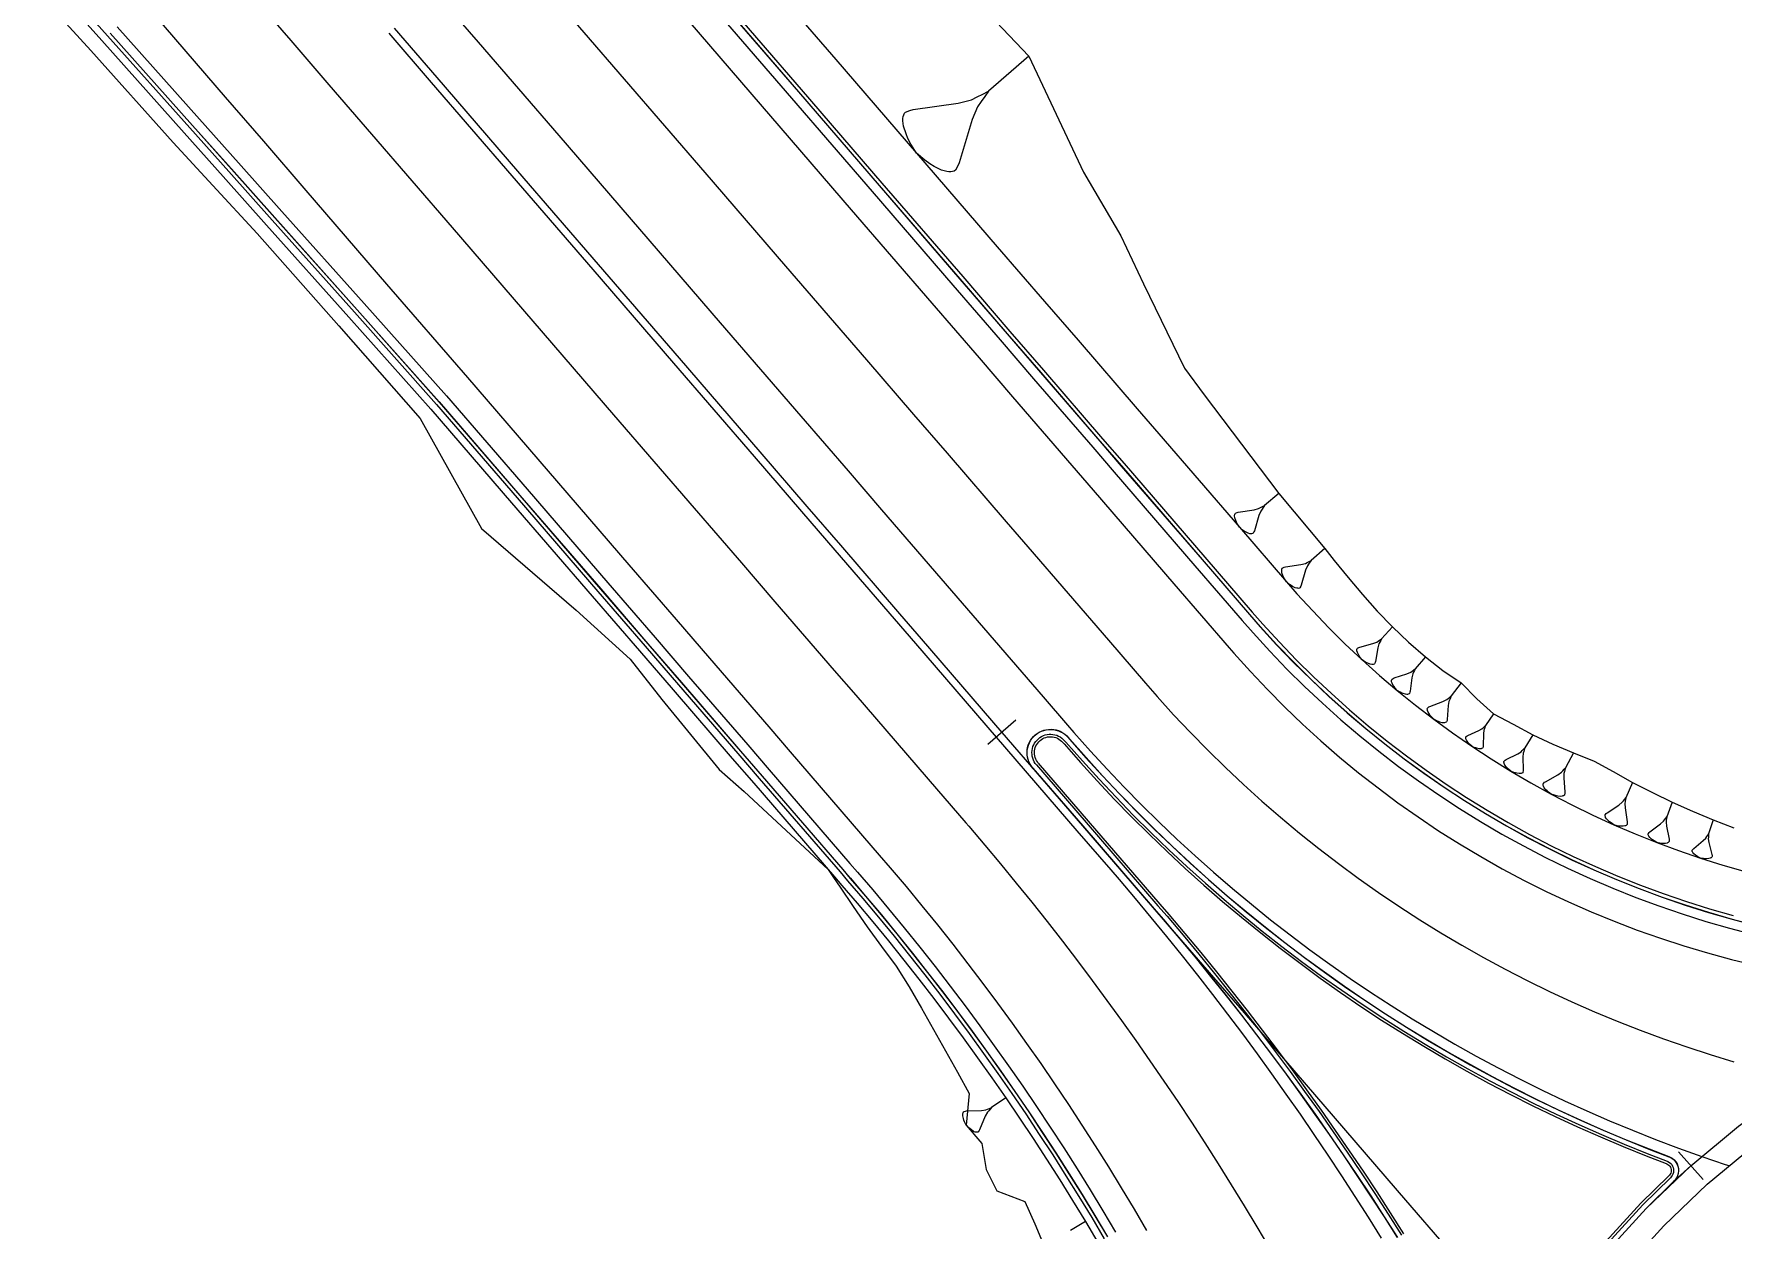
# Model space of a CAD drawing. Extents: x 383808 to 384559, y 802827 to 803490.
# Drawn here: x 383905 to 383973.7, y 803221.6 to 803270 of the extents above; entities that cross this region are included whole.
import ezdxf

# ---------------------------------------------------------------- set-up
doc = ezdxf.new("R2010")
doc.units = 0
doc.layers.get('0').update_dxf_attribs({"linetype": 'CONTINUOUS'})

msp = doc.modelspace()

# ---------------------------------------------------------------- linework, layer by layer
at = {"color": 7}
for p, q in [((383945.2159, 803269.0872), (383943.5765, 803267.6724)), ((383940.5389, 803266.9309), (383942.3567, 803267.1919)), ((383942.3567, 803267.1919), (383942.8931, 803267.3279)), ((383942.8931, 803267.3279), (383943.1209, 803267.4428)), ((383943.1209, 803267.4428), (383943.3487, 803267.5576)), ((383943.2826, 803267.2554), (383943.1356, 803267.0469)), ((383943.4295, 803267.4639), (383943.2826, 803267.2554)), ((383943.3487, 803267.5576), (383943.5765, 803267.6724)), ((383943.5765, 803267.6724), (383943.4295, 803267.4639)), ((383940.1109, 803266.4799), (383940.1173, 803266.5671)), ((383940.1385, 803266.2585), (383940.1109, 803266.4799)), ((383940.1173, 803266.5671), (383940.1237, 803266.6544)), ((383940.1237, 803266.6544), (383940.177, 803266.7821)), ((383940.177, 803266.7821), (383940.2238, 803266.8225)), ((383940.2238, 803266.8225), (383940.4048, 803266.8969)), ((383940.4048, 803266.8969), (383940.5389, 803266.9309)), ((383942.9226, 803266.5361), (383942.3982, 803264.7762)), ((383943.1356, 803267.0469), (383942.9226, 803266.5361)), ((383940.2469, 803265.9434), (383940.1385, 803266.2585)), ((383940.3213, 803265.7625), (383940.2469, 803265.9434)), ((383940.4361, 803265.5347), (383940.3213, 803265.7625)), ((383940.6722, 803265.1664), (383940.4361, 803265.5347)), ((383941.002, 803264.8789), (383940.6722, 803265.1664)), ((383941.2105, 803264.732), (383941.002, 803264.8789)), ((383941.3786, 803264.6319), (383941.2105, 803264.732)), ((383941.6744, 803264.4785), (383941.3786, 803264.6319)), ((383941.8894, 803264.4188), (383941.6744, 803264.4785)), ((383941.9766, 803264.4124), (383941.8894, 803264.4188)), ((383942.0639, 803264.406), (383941.9766, 803264.4124)), ((383942.198, 803264.44), (383942.0639, 803264.406)), ((383942.2448, 803264.4804), (383942.198, 803264.44)), ((383942.345, 803264.6485), (383942.2448, 803264.4804)), ((383942.3982, 803264.7762), (383942.345, 803264.6485)), ((383955.3292, 803251.3972), (383954.7552, 803250.9019)), ((383953.5462, 803250.5454), (383953.5649, 803250.5901)), ((383953.5649, 803250.5901), (383953.5813, 803250.6043)), ((383953.5813, 803250.6043), (383953.6446, 803250.6304)), ((383953.6446, 803250.6304), (383953.6916, 803250.6423)), ((383953.6916, 803250.6423), (383954.3281, 803250.7336)), ((383954.3281, 803250.7336), (383954.5159, 803250.7813)), ((383954.5159, 803250.7813), (383954.5956, 803250.8215)), ((383954.6008, 803250.6829), (383954.5262, 803250.504)), ((383954.5956, 803250.8215), (383954.6754, 803250.8617)), ((383954.6522, 803250.7559), (383954.6008, 803250.6829)), ((383954.7037, 803250.8289), (383954.6522, 803250.7559)), ((383954.6754, 803250.8617), (383954.7552, 803250.9019)), ((383954.7552, 803250.9019), (383954.7037, 803250.8289)), ((383953.5417, 803250.4843), (383953.544, 803250.5149)), ((383953.5514, 803250.4068), (383953.5417, 803250.4843)), ((383953.544, 803250.5149), (383953.5462, 803250.5454)), ((383953.5893, 803250.2965), (383953.5514, 803250.4068)), ((383953.6154, 803250.2331), (383953.5893, 803250.2965)), ((383953.6556, 803250.1534), (383953.6154, 803250.2331)), ((383953.7383, 803250.0244), (383953.6556, 803250.1534)), ((383953.8537, 803249.9238), (383953.7383, 803250.0244)), ((383953.9267, 803249.8723), (383953.8537, 803249.9238)), ((383954.3426, 803249.8878), (383954.3239, 803249.8431)), ((383954.5262, 803250.504), (383954.3426, 803249.8878)), ((383953.9856, 803249.8373), (383953.9267, 803249.8723)), ((383954.0892, 803249.7836), (383953.9856, 803249.8373)), ((383954.1644, 803249.7627), (383954.0892, 803249.7836)), ((383954.195, 803249.7604), (383954.1644, 803249.7627)), ((383954.2255, 803249.7582), (383954.195, 803249.7604)), ((383954.2725, 803249.7701), (383954.2255, 803249.7582)), ((383954.2889, 803249.7842), (383954.2725, 803249.7701)), ((383954.3239, 803249.8431), (383954.2889, 803249.7842)), ((383955.5956, 803248.4208), (383956.2204, 803248.5148)), ((383956.2204, 803248.5148), (383956.4046, 803248.5628)), ((383956.4046, 803248.5628), (383956.4827, 803248.6028)), ((383956.4827, 803248.6028), (383956.5608, 803248.6429)), ((383956.5388, 803248.5388), (383956.4887, 803248.4667)), ((383956.5888, 803248.6108), (383956.5388, 803248.5388)), ((383956.5608, 803248.6429), (383956.6389, 803248.6829)), ((383956.6389, 803248.6829), (383956.5888, 803248.6108)), ((383957.1997, 803249.1734), (383956.6389, 803248.6829)), ((383955.4494, 803248.2646), (383955.4514, 803248.2947)), ((383955.4594, 803248.1885), (383955.4494, 803248.2646)), ((383955.4514, 803248.2947), (383955.4534, 803248.3247)), ((383955.4534, 803248.3247), (383955.4714, 803248.3688)), ((383955.4974, 803248.0804), (383955.4594, 803248.1885)), ((383955.4714, 803248.3688), (383955.4874, 803248.3828)), ((383955.4874, 803248.3828), (383955.5495, 803248.4088)), ((383955.5234, 803248.0183), (383955.4974, 803248.0804)), ((383955.5634, 803247.9402), (383955.5234, 803248.0183)), ((383955.5495, 803248.4088), (383955.5956, 803248.4208)), ((383955.6455, 803247.8141), (383955.5634, 803247.9402)), ((383956.4166, 803248.2905), (383956.2402, 803247.6838)), ((383956.4887, 803248.4667), (383956.4166, 803248.2905)), ((383955.7596, 803247.7159), (383955.6455, 803247.8141)), ((383955.8317, 803247.6658), (383955.7596, 803247.7159)), ((383955.8898, 803247.6318), (383955.8317, 803247.6658)), ((383955.9919, 803247.5797), (383955.8898, 803247.6318)), ((383956.066, 803247.5597), (383955.9919, 803247.5797)), ((383956.096, 803247.5577), (383956.066, 803247.5597)), ((383956.1261, 803247.5556), (383956.096, 803247.5577)), ((383956.1721, 803247.5676), (383956.1261, 803247.5556)), ((383956.1881, 803247.5817), (383956.1721, 803247.5676)), ((383956.2222, 803247.6397), (383956.1881, 803247.5817)), ((383956.2402, 803247.6838), (383956.2222, 803247.6397)), ((383959.9332, 803245.9919), (383959.4911, 803245.5099)), ((383958.491, 803245.0832), (383958.5025, 803245.1234)), ((383958.4922, 803245.0568), (383958.491, 803245.0832)), ((383958.5025, 803245.1234), (383958.5152, 803245.1371)), ((383958.5152, 803245.1371), (383958.5668, 803245.1658)), ((383958.5668, 803245.1658), (383958.6059, 803245.1807)), ((383958.6059, 803245.1807), (383959.142, 803245.3229)), ((383959.142, 803245.3229), (383959.2982, 803245.3825)), ((383959.3348, 803245.146), (383959.2394, 803244.5996)), ((383959.2982, 803245.3825), (383959.3625, 803245.425)), ((383959.3808, 803245.3067), (383959.3348, 803245.146)), ((383959.3625, 803245.425), (383959.4268, 803245.4674)), ((383959.4176, 803245.3745), (383959.3808, 803245.3067)), ((383959.4543, 803245.4422), (383959.4176, 803245.3745)), ((383959.4268, 803245.4674), (383959.4911, 803245.5099)), ((383959.4911, 803245.5099), (383959.4543, 803245.4422)), ((383958.4933, 803245.0304), (383958.4922, 803245.0568)), ((383958.5094, 803244.9649), (383958.4933, 803245.0304)), ((383958.553, 803244.8742), (383958.5094, 803244.9649)), ((383958.5816, 803244.8226), (383958.553, 803244.8742)), ((383958.6241, 803244.7583), (383958.5816, 803244.8226)), ((383958.7079, 803244.6561), (383958.6241, 803244.7583)), ((383958.8169, 803244.5814), (383958.7079, 803244.6561)), ((383958.8846, 803244.5446), (383958.8169, 803244.5814)), ((383958.9386, 803244.5205), (383958.8846, 803244.5446)), ((383959.0327, 803244.4849), (383958.9386, 803244.5205)), ((383959.0993, 803244.4745), (383959.0327, 803244.4849)), ((383959.1257, 803244.4757), (383959.0993, 803244.4745)), ((383959.1521, 803244.4768), (383959.1257, 803244.4757)), ((383959.1911, 803244.4917), (383959.1521, 803244.4768)), ((383959.2037, 803244.5055), (383959.1911, 803244.4917)), ((383959.2279, 803244.5594), (383959.2037, 803244.5055)), ((383959.2394, 803244.5996), (383959.2279, 803244.5594)), ((383961.2612, 803244.7897), (383960.8513, 803244.2953)), ((383959.8917, 803243.8279), (383959.901, 803243.8678)), ((383959.8941, 803243.802), (383959.8917, 803243.8279)), ((383959.8965, 803243.7762), (383959.8941, 803243.802)), ((383959.9154, 803243.7128), (383959.8965, 803243.7762)), ((383959.901, 803243.8678), (383959.9127, 803243.882)), ((383959.9127, 803243.882), (383959.9619, 803243.9126)), ((383959.9626, 803243.626), (383959.9154, 803243.7128)), ((383959.9619, 803243.9126), (383959.9995, 803243.9292)), ((383959.9995, 803243.9292), (383960.5182, 803244.0949)), ((383960.5182, 803244.0949), (383960.6684, 803244.161)), ((383960.7159, 803243.9309), (383960.6491, 803243.3905)), ((383960.6684, 803244.161), (383960.7294, 803244.2058)), ((383960.7531, 803244.0907), (383960.7159, 803243.9309)), ((383960.7294, 803244.2058), (383960.7903, 803244.2506)), ((383960.7858, 803244.1589), (383960.7531, 803244.0907)), ((383960.8186, 803244.2271), (383960.7858, 803244.1589)), ((383960.7903, 803244.2506), (383960.8513, 803244.2953)), ((383960.8513, 803244.2953), (383960.8186, 803244.2271)), ((383962.706, 803243.7307), (383962.3079, 803243.1985)), ((383959.9933, 803243.5768), (383959.9626, 803243.626)), ((383960.0381, 803243.5158), (383959.9933, 803243.5768)), ((383960.1252, 803243.4197), (383960.0381, 803243.5158)), ((383960.2358, 803243.3519), (383960.1252, 803243.4197)), ((383960.304, 803243.3191), (383960.2358, 803243.3519)), ((383960.3581, 803243.2981), (383960.304, 803243.3191)), ((383960.4521, 803243.2678), (383960.3581, 803243.2981)), ((383960.5179, 803243.2609), (383960.4521, 803243.2678)), ((383960.5437, 803243.2634), (383960.5179, 803243.2609)), ((383960.5696, 803243.2658), (383960.5437, 803243.2634)), ((383960.6071, 803243.2823), (383960.5696, 803243.2658)), ((383960.6188, 803243.2964), (383960.6071, 803243.2823)), ((383960.6398, 803243.3505), (383960.6188, 803243.2964)), ((383960.6491, 803243.3905), (383960.6398, 803243.3505)), ((383961.9739, 803242.974), (383962.1258, 803243.0502)), ((383962.1258, 803243.0502), (383962.1865, 803243.0996)), ((383962.1865, 803243.0996), (383962.2472, 803243.1491)), ((383962.2473, 803243.0541), (383962.217, 803242.9819)), ((383962.2472, 803243.1491), (383962.3079, 803243.1985)), ((383962.2776, 803243.1263), (383962.2473, 803243.0541)), ((383962.3079, 803243.1985), (383962.2776, 803243.1263)), ((383961.34, 803242.6656), (383961.3476, 803242.7074)), ((383961.3439, 803242.639), (383961.34, 803242.6656)), ((383961.3477, 803242.6125), (383961.3439, 803242.639)), ((383961.3476, 803242.7074), (383961.359, 803242.7226)), ((383961.3706, 803242.5479), (383961.3477, 803242.6125)), ((383961.359, 803242.7226), (383961.4083, 803242.7569)), ((383961.4238, 803242.4606), (383961.3706, 803242.5479)), ((383961.4083, 803242.7569), (383961.4462, 803242.7759)), ((383961.4581, 803242.4113), (383961.4238, 803242.4606)), ((383961.4462, 803242.7759), (383961.9739, 803242.974)), ((383961.5075, 803242.3506), (383961.4581, 803242.4113)), ((383961.6026, 803242.2558), (383961.5075, 803242.3506)), ((383962.1868, 803242.8148), (383962.1457, 803242.2526)), ((383962.217, 803242.9819), (383962.1868, 803242.8148)), ((383964.0147, 803242.4726), (383963.6978, 803242.0015)), ((383961.7204, 803242.1913), (383961.6026, 803242.2558)), ((383961.7926, 803242.161), (383961.7204, 803242.1913)), ((383961.8496, 803242.1421), (383961.7926, 803242.161)), ((383961.9484, 803242.1157), (383961.8496, 803242.1421)), ((383962.0168, 803242.1119), (383961.9484, 803242.1157)), ((383962.0433, 803242.1158), (383962.0168, 803242.1119)), ((383962.0699, 803242.1196), (383962.0433, 803242.1158)), ((383962.1079, 803242.1386), (383962.0699, 803242.1196)), ((383962.1192, 803242.1538), (383962.1079, 803242.1386)), ((383962.1382, 803242.2108), (383962.1192, 803242.1538)), ((383962.1457, 803242.2526), (383962.1382, 803242.2108)), ((383962.9807, 803241.6042), (383963.4224, 803241.7957)), ((383963.4224, 803241.7957), (383963.5487, 803241.8672)), ((383963.5487, 803241.8672), (383963.5984, 803241.912)), ((383963.5984, 803241.912), (383963.6481, 803241.9567)), ((383963.6109, 803241.669), (383963.5998, 803241.1876)), ((383963.6295, 803241.8129), (383963.6109, 803241.669)), ((383963.6522, 803241.8757), (383963.6295, 803241.8129)), ((383963.6481, 803241.9567), (383963.6978, 803242.0015)), ((383963.675, 803241.9386), (383963.6522, 803241.8757)), ((383963.6978, 803242.0015), (383963.675, 803241.9386)), ((383962.8948, 803241.5056), (383962.8995, 803241.5415)), ((383962.8992, 803241.4831), (383962.8948, 803241.5056)), ((383962.9036, 803241.4605), (383962.8992, 803241.4831)), ((383962.8995, 803241.5415), (383962.9085, 803241.555)), ((383962.9259, 803241.4065), (383962.9036, 803241.4605)), ((383962.9085, 803241.555), (383962.9491, 803241.5863)), ((383962.9751, 803241.3343), (383962.9259, 803241.4065)), ((383962.9491, 803241.5863), (383962.9807, 803241.6042)), ((383963.0064, 803241.2936), (383962.9751, 803241.3343)), ((383963.0511, 803241.244), (383963.0064, 803241.2936)), ((383963.1363, 803241.1671), (383963.0511, 803241.244)), ((383963.2396, 803241.1172), (383963.1363, 803241.1671)), ((383963.3025, 803241.0944), (383963.2396, 803241.1172)), ((383963.3519, 803241.0807), (383963.3025, 803241.0944)), ((383963.4373, 803241.0623), (383963.3519, 803241.0807)), ((383963.4958, 803241.0621), (383963.4373, 803241.0623)), ((383963.5183, 803241.0665), (383963.4958, 803241.0621)), ((383963.5408, 803241.0709), (383963.5183, 803241.0665)), ((383963.5724, 803241.0888), (383963.5408, 803241.0709)), ((383963.5814, 803241.1022), (383963.5724, 803241.0888)), ((383963.5951, 803241.1516), (383963.5814, 803241.1022)), ((383963.5998, 803241.1876), (383963.5951, 803241.1516)), ((383965.1331, 803240.9406), (383965.1847, 803240.992)), ((383965.1847, 803240.992), (383965.2363, 803241.0434)), ((383965.2452, 803240.9555), (383965.2239, 803240.8858)), ((383965.2363, 803241.0434), (383965.2879, 803241.0948)), ((383965.2666, 803241.0252), (383965.2452, 803240.9555)), ((383965.2879, 803241.0948), (383965.2666, 803241.0252)), ((383965.6071, 803241.6245), (383965.2879, 803241.0948)), ((383964.4413, 803240.5115), (383964.4444, 803240.5509)), ((383964.4473, 803240.4873), (383964.4413, 803240.5115)), ((383964.4444, 803240.5509), (383964.4536, 803240.5661)), ((383964.4534, 803240.463), (383964.4473, 803240.4873)), ((383964.4805, 803240.4054), (383964.4534, 803240.463)), ((383964.4536, 803240.5661), (383964.496, 803240.6024)), ((383964.538, 803240.3295), (383964.4805, 803240.4054)), ((383964.496, 803240.6024), (383964.5294, 803240.6235)), ((383964.5294, 803240.6235), (383964.9996, 803240.856)), ((383964.5743, 803240.287), (383964.538, 803240.3295)), ((383964.6257, 803240.2354), (383964.5743, 803240.287)), ((383964.9996, 803240.856), (383965.1331, 803240.9406)), ((383965.2239, 803240.8858), (383965.2115, 803240.7283)), ((383965.2115, 803240.7283), (383965.2256, 803240.204)), ((383966.875, 803240.233), (383966.9291, 803240.2926)), ((383966.9291, 803240.2926), (383966.9094, 803240.2146)), ((383967.2519, 803240.8945), (383966.9291, 803240.2926)), ((383964.7225, 803240.1565), (383964.6257, 803240.2354)), ((383964.8376, 803240.1078), (383964.7225, 803240.1565)), ((383964.9072, 803240.0864), (383964.8376, 803240.1078)), ((383964.9617, 803240.0742), (383964.9072, 803240.0864)), ((383965.0557, 803240.0589), (383964.9617, 803240.0742)), ((383965.1193, 803240.0618), (383965.0557, 803240.0589)), ((383965.1436, 803240.0678), (383965.1193, 803240.0618)), ((383965.1678, 803240.0738), (383965.1436, 803240.0678)), ((383965.2012, 803240.095), (383965.1678, 803240.0738)), ((383965.2103, 803240.1101), (383965.2012, 803240.095)), ((383965.2225, 803240.1646), (383965.2103, 803240.1101)), ((383965.2256, 803240.204), (383965.2225, 803240.1646)), ((383966.0275, 803239.6025), (383966.0288, 803239.6461)), ((383966.0355, 803239.5761), (383966.0275, 803239.6025)), ((383966.0288, 803239.6461), (383966.038, 803239.6633)), ((383966.0435, 803239.5496), (383966.0355, 803239.5761)), ((383966.038, 803239.6633), (383966.0828, 803239.7057)), ((383966.0828, 803239.7057), (383966.1185, 803239.7308)), ((383966.1185, 803239.7308), (383966.6242, 803240.0132)), ((383966.6242, 803240.0132), (383966.7668, 803240.1139)), ((383966.7668, 803240.1139), (383966.8209, 803240.1734)), ((383966.8209, 803240.1734), (383966.875, 803240.233)), ((383966.87, 803240.0585), (383966.865, 803239.8841)), ((383966.865, 803239.8841), (383966.9095, 803239.3066)), ((383966.8897, 803240.1365), (383966.87, 803240.0585)), ((383966.9094, 803240.2146), (383966.8897, 803240.1365)), ((383969.6517, 803239.7024), (383969.3773, 803239.0835)), ((383966.0766, 803239.4876), (383966.0435, 803239.5496)), ((383966.1441, 803239.4071), (383966.0766, 803239.4876)), ((383966.1865, 803239.3622), (383966.1441, 803239.4071)), ((383966.2461, 803239.3081), (383966.1865, 803239.3622)), ((383966.3572, 803239.2264), (383966.2461, 803239.3081)), ((383966.4868, 803239.179), (383966.3572, 803239.2264)), ((383966.5648, 803239.1593), (383966.4868, 803239.179)), ((383966.6256, 803239.1488), (383966.5648, 803239.1593)), ((383966.7301, 803239.1371), (383966.6256, 803239.1488)), ((383966.8001, 803239.1438), (383966.7301, 803239.1371)), ((383966.8265, 803239.1518), (383966.8001, 803239.1438)), ((383966.853, 803239.1598), (383966.8265, 803239.1518)), ((383966.8886, 803239.1849), (383966.853, 803239.1598)), ((383966.8978, 803239.2021), (383966.8886, 803239.1849)), ((383966.9083, 803239.263), (383966.8978, 803239.2021)), ((383966.9095, 803239.3066), (383966.9083, 803239.263)), ((383969.0968, 803238.7848), (383969.2302, 803238.8949)), ((383969.2302, 803238.8949), (383969.2793, 803238.9578)), ((383969.2793, 803238.9578), (383969.3283, 803239.0206)), ((383969.3283, 803239.0206), (383969.3773, 803239.0835)), ((383969.35, 803238.9264), (383969.3363, 803238.8478)), ((383969.3637, 803239.005), (383969.35, 803238.9264)), ((383969.3773, 803239.0835), (383969.3637, 803239.005)), ((383971.257, 803238.8997), (383971.0305, 803238.311)), ((383968.5355, 803238.3777), (383968.5433, 803238.3954)), ((383968.5375, 803238.3345), (383968.5355, 803238.3777)), ((383968.5474, 803238.309), (383968.5375, 803238.3345)), ((383968.5433, 803238.3954), (383968.5845, 803238.4406)), ((383968.5572, 803238.2835), (383968.5474, 803238.309)), ((383968.5946, 803238.2246), (383968.5572, 803238.2835)), ((383968.5845, 803238.4406), (383968.6179, 803238.4681)), ((383968.6673, 803238.15), (383968.5946, 803238.2246)), ((383968.6179, 803238.4681), (383969.0968, 803238.7848)), ((383969.3363, 803238.8478), (383969.3443, 803238.675)), ((383969.3443, 803238.675), (383969.4313, 803238.1075)), ((383970.9451, 803238.1894), (383970.9878, 803238.2502)), ((383970.9878, 803238.2502), (383971.0305, 803238.311)), ((383971.0214, 803238.2372), (383971.0123, 803238.1635)), ((383971.0305, 803238.311), (383971.0214, 803238.2372)), ((383968.7125, 803238.1088), (383968.6673, 803238.15)), ((383968.7754, 803238.0598), (383968.7125, 803238.1088)), ((383968.8913, 803237.9872), (383968.7754, 803238.0598)), ((383969.0229, 803237.95), (383968.8913, 803237.9872)), ((383969.1015, 803237.9364), (383969.0229, 803237.95)), ((383969.1624, 803237.9305), (383969.1015, 803237.9364)), ((383969.2665, 803237.9267), (383969.1624, 803237.9305)), ((383969.3352, 803237.9386), (383969.2665, 803237.9267)), ((383969.3607, 803237.9484), (383969.3352, 803237.9386)), ((383969.3863, 803237.9582), (383969.3607, 803237.9484)), ((383969.4196, 803237.9858), (383969.3863, 803237.9582)), ((383969.4275, 803238.0034), (383969.4196, 803237.9858)), ((383969.4333, 803238.0643), (383969.4275, 803238.0034)), ((383969.4313, 803238.1075), (383969.4333, 803238.0643)), ((383970.28, 803237.615), (383970.2864, 803237.6318)), ((383970.2838, 803237.5749), (383970.28, 803237.615)), ((383970.2942, 803237.5516), (383970.2838, 803237.5749)), ((383970.2864, 803237.6318), (383970.3227, 803237.6758)), ((383970.3045, 803237.5283), (383970.2942, 803237.5516)), ((383970.3421, 803237.4752), (383970.3045, 803237.5283)), ((383970.3227, 803237.6758), (383970.3524, 803237.703)), ((383970.3524, 803237.703), (383970.7833, 803238.0199)), ((383970.7833, 803238.0199), (383970.9024, 803238.1286)), ((383970.9024, 803238.1286), (383970.9451, 803238.1894)), ((383971.0123, 803238.1635), (383971.0033, 803238.0897)), ((383971.0033, 803238.0897), (383971.0188, 803237.9293)), ((383971.0188, 803237.9293), (383971.1261, 803237.4053)), ((383972.6151, 803237.4505), (383972.652, 803237.5091)), ((383972.652, 803237.5091), (383972.6889, 803237.5677)), ((383972.6889, 803237.5677), (383972.7258, 803237.6263)), ((383972.7208, 803237.5572), (383972.7158, 803237.4881)), ((383972.7258, 803237.6263), (383972.7208, 803237.5572)), ((383972.9092, 803238.1848), (383972.7258, 803237.6263)), ((383970.4132, 803237.4093), (383970.3421, 803237.4752)), ((383970.4572, 803237.373), (383970.4132, 803237.4093)), ((383970.518, 803237.3303), (383970.4572, 803237.373)), ((383970.6293, 803237.2682), (383970.518, 803237.3303)), ((383970.7535, 803237.2397), (383970.6293, 803237.2682)), ((383970.8272, 803237.2307), (383970.7535, 803237.2397)), ((383970.8841, 803237.2281), (383970.8272, 803237.2307)), ((383970.9812, 803237.2293), (383970.8841, 803237.2281)), ((383971.0446, 803237.2436), (383970.9812, 803237.2293)), ((383971.0679, 803237.2539), (383971.0446, 803237.2436)), ((383971.0912, 803237.2643), (383971.0679, 803237.2539)), ((383971.1209, 803237.2914), (383971.0912, 803237.2643)), ((383971.1274, 803237.3082), (383971.1209, 803237.2914)), ((383971.1261, 803237.4053), (383971.13, 803237.3652)), ((383971.13, 803237.3652), (383971.1274, 803237.3082)), ((383972.0597, 803236.9434), (383972.0649, 803236.9594)), ((383972.0651, 803236.9063), (383972.0597, 803236.9434)), ((383972.0649, 803236.9594), (383972.0966, 803237.002)), ((383972.0759, 803236.8851), (383972.0651, 803236.9063)), ((383972.0866, 803236.8639), (383972.0759, 803236.8851)), ((383972.124, 803236.8163), (383972.0866, 803236.8639)), ((383972.0966, 803237.002), (383972.123, 803237.0287)), ((383972.123, 803237.0287), (383972.5093, 803237.3438)), ((383972.5093, 803237.3438), (383972.6151, 803237.4505)), ((383972.7158, 803237.4881), (383972.7108, 803237.4191)), ((383972.7108, 803237.4191), (383972.7327, 803237.2704)), ((383972.7327, 803237.2704), (383972.8571, 803236.7877)), ((383972.1933, 803236.7581), (383972.124, 803236.8163)), ((383972.2359, 803236.7265), (383972.1933, 803236.7581)), ((383972.2945, 803236.6896), (383972.2359, 803236.7265)), ((383972.401, 803236.6369), (383972.2945, 803236.6896)), ((383972.5179, 803236.6162), (383972.401, 803236.6369)), ((383972.587, 803236.6112), (383972.5179, 803236.6162)), ((383972.6401, 803236.6114), (383972.587, 803236.6112)), ((383972.7303, 803236.6171), (383972.6401, 803236.6114)), ((383972.7887, 803236.6333), (383972.7303, 803236.6171)), ((383972.8099, 803236.6441), (383972.7887, 803236.6333)), ((383972.8311, 803236.6548), (383972.8099, 803236.6441)), ((383972.8575, 803236.6814), (383972.8311, 803236.6548)), ((383972.8571, 803236.7877), (383972.8625, 803236.7505)), ((383972.8628, 803236.6974), (383972.8575, 803236.6814)), ((383972.8625, 803236.7505), (383972.8628, 803236.6974)), ((383943.5483, 803226.4805), (383943.6257, 803226.5094)), ((383943.6257, 803226.5094), (383943.7032, 803226.5383)), ((383943.7032, 803226.5383), (383943.6485, 803226.4764)), ((383944.2812, 803226.9359), (383943.7032, 803226.5383)), ((383942.5449, 803226.2769), (383942.5501, 803226.3048)), ((383942.546, 803226.2047), (383942.5449, 803226.2769)), ((383942.5697, 803226.0994), (383942.546, 803226.2047)), ((383942.5501, 803226.3048), (383942.5552, 803226.3327)), ((383942.5552, 803226.3327), (383942.5769, 803226.3719)), ((383942.5873, 803226.0385), (383942.5697, 803226.0994)), ((383942.5769, 803226.3719), (383942.5934, 803226.3833)), ((383942.6162, 803225.9611), (383942.5873, 803226.0385)), ((383942.5934, 803226.3833), (383942.6543, 803226.4008)), ((383942.6792, 803225.8341), (383942.6162, 803225.9611)), ((383942.6543, 803226.4008), (383942.6987, 803226.407)), ((383942.7752, 803225.7298), (383942.6792, 803225.8341)), ((383942.6987, 803226.407), (383943.2933, 803226.4268)), ((383943.4524, 803226.1955), (383943.2212, 803225.6473)), ((383943.2933, 803226.4268), (383943.4709, 803226.4516)), ((383943.5391, 803226.3525), (383943.4524, 803226.1955)), ((383943.4709, 803226.4516), (383943.5483, 803226.4805)), ((383943.5938, 803226.4144), (383943.5391, 803226.3525)), ((383943.6485, 803226.4764), (383943.5938, 803226.4144)), ((383942.8372, 803225.6751), (383942.7752, 803225.7298)), ((383942.8878, 803225.637), (383942.8372, 803225.6751)), ((383942.9776, 803225.5771), (383942.8878, 803225.637)), ((383943.0447, 803225.5503), (383942.9776, 803225.5771)), ((383943.0726, 803225.5451), (383943.0447, 803225.5503)), ((383943.1004, 803225.5399), (383943.0726, 803225.5451)), ((383943.1448, 803225.5462), (383943.1004, 803225.5399)), ((383943.1613, 803225.5575), (383943.1448, 803225.5462)), ((383943.1995, 803225.6081), (383943.1613, 803225.5575)), ((383943.2212, 803225.6473), (383943.1995, 803225.6081)), ((383947.504, 803221.9351), (383946.9027, 803221.5726))]:
    msp.add_line(p, q, dxfattribs=at)
at = {"color": 3}
for p, q in [((383944.6909, 803242.2175), (383943.5553, 803241.2375)), ((383971.5087, 803224.746), (383972.5064, 803223.6258))]:
    msp.add_line(p, q, dxfattribs=at)
at = {"color": 7, "linetype": 'CONTINUOUS'}
for points in [[(383912.0747, 803273.5104), (383915.3412, 803269.7249), (383916.8847, 803267.9361), (383918.6077, 803265.9394), (383921.8742, 803262.1539), (383925.1407, 803258.3684), (383928.4072, 803254.5829), (383931.6738, 803250.7974), (383933.5861, 803248.5812), (383934.9403, 803247.0119), (383937.3366, 803244.2349), (383938.2068, 803243.2264), (383941.4733, 803239.4409), (383942.6652, 803238.0596), (383942.7798, 803237.9267), (383943.4286, 803237.1657), (383944.0708, 803236.3992), (383944.7063, 803235.6271), (383945.3351, 803234.8495), (383945.9571, 803234.0665), (383946.5722, 803233.2781), (383947.1805, 803232.4844), (383947.7819, 803231.6854), (383948.3762, 803230.8812), (383948.9636, 803230.0719), (383949.5439, 803229.2575), (383950.1171, 803228.4381), (383950.6832, 803227.6137), (383951.242, 803226.7845), (383951.7937, 803225.9504), (383952.338, 803225.1116), (383952.8751, 803224.268), (383953.4048, 803223.4198), (383953.9271, 803222.5671), (383954.4419, 803221.7098), (383954.9493, 803220.8481)], [(383941.7714, 803272.7191), (383945.2159, 803269.0872), (383947.4296, 803264.3932), (383948.9361, 803261.8267), (383949.8515, 803259.8788), (383951.5103, 803256.4654), (383952.3056, 803255.3924), (383955.3292, 803251.3972), (383957.1997, 803249.1734), (383957.5745, 803248.6783), (383958.142, 803247.9904), (383958.7192, 803247.3082), (383959.3112, 803246.6363), (383959.9332, 803245.9919), (383960.5838, 803245.376), (383961.2612, 803244.7897), (383961.9637, 803244.2336), (383962.706, 803243.7307), (383963.3429, 803243.0828), (383964.0147, 803242.4726), (383964.815, 803242.0517), (383965.6071, 803241.6245), (383966.4248, 803241.2467), (383967.2519, 803240.8945), (383968.0872, 803240.5675), (383968.8687, 803240.1367), (383969.6517, 803239.7024), (383970.4481, 803239.2901), (383971.257, 803238.8997), (383972.0776, 803238.5312), (383972.9092, 803238.1848), (383973.7511, 803237.8601)], [(383905.6476, 803272.4781), (383907.9291, 803269.9215), (383911.2587, 803266.1904), (383912.832, 803264.4274), (383914.5883, 803262.4594), (383917.9179, 803258.7283), (383921.2446, 803255.0006), (383924.5082, 803251.2184), (383927.7747, 803247.4329), (383929.687, 803245.2167), (383931.0412, 803243.6474), (383933.4375, 803240.8704), (383934.3077, 803239.8619), (383937.5742, 803236.0764), (383937.8787, 803235.7236), (383938.4917, 803235.0064), (383939.1305, 803234.244), (383939.7617, 803233.4752), (383940.3852, 803232.7002), (383941.0009, 803231.919), (383941.6088, 803231.1316), (383942.2088, 803230.3382), (383942.8008, 803229.5389), (383943.3847, 803228.7337), (383943.9606, 803227.9226), (383944.5284, 803227.1059), (383945.0879, 803226.2835), (383945.6393, 803225.4556), (383946.1823, 803224.6222), (383946.7169, 803223.7834), (383947.2431, 803222.9393), (383947.7609, 803222.0899), (383948.2701, 803221.2355)], [(383925.573, 803271.9498), (383928.8395, 803268.1643), (383932.106, 803264.3788), (383935.3726, 803260.5933), (383938.6391, 803256.8078), (383940.5514, 803254.5916), (383941.9056, 803253.0223), (383944.3019, 803250.2453), (383945.1721, 803249.2368), (383948.4386, 803245.4513), (383949.9345, 803243.7177), (383950.402, 803243.1836), (383951.0734, 803242.4426), (383951.7595, 803241.7151), (383952.4601, 803241.0015), (383953.1747, 803240.302), (383953.9032, 803239.617), (383954.6452, 803238.9466), (383955.4005, 803238.2913), (383956.1688, 803237.6512), (383956.9497, 803237.0265), (383957.7429, 803236.4177), (383958.5482, 803235.8248), (383959.3651, 803235.2481), (383960.1935, 803234.6879), (383961.0328, 803234.1443), (383961.8829, 803233.6177), (383962.7433, 803233.1081), (383963.6138, 803232.6159), (383964.4939, 803232.1412), (383965.3833, 803231.6841), (383966.2817, 803231.245), (383967.1887, 803230.8239), (383968.1039, 803230.421), (383969.027, 803230.0365), (383969.9577, 803229.6706), (383970.8954, 803229.3233), (383971.8399, 803228.9948), (383972.7908, 803228.6853), (383973.7477, 803228.3949)], [(383904.9529, 803271.8581), (383907.2561, 803269.3209), (383910.5919, 803265.5953), (383912.1947, 803263.8587), (383913.9822, 803261.9185), (383917.2964, 803258.1737), (383920.5863, 803254.4229), (383923.0641, 803249.9723), (383926.8937, 803246.6727), (383929.0767, 803244.6901), (383930.3603, 803243.0599), (383932.6873, 803240.2231), (383933.6902, 803239.3291), (383937.0887, 803236.1799), (383937.3136, 803235.8515), (383937.5774, 803235.4645), (383938.1087, 803234.6823), (383938.6706, 803233.8625), (383939.2532, 803233.0619), (383939.8412, 803232.267), (383940.3683, 803231.4255), (383940.8663, 803230.5643), (383941.3587, 803229.7021), (383941.8453, 803228.8386), (383942.3258, 803227.9738), (383942.8049, 803227.1106), (383942.6792, 803225.8341), (383943.3179, 803225.0921), (383943.4819, 803224.0345), (383943.9252, 803223.1676), (383945.0555, 803222.7361), (383945.4551, 803221.837), (383945.8376, 803220.9306)], [(383909.4249, 803271.2238), (383912.6914, 803267.4383), (383914.2349, 803265.6496), (383915.9579, 803263.6528), (383919.2244, 803259.8673), (383922.4909, 803256.0818), (383925.7574, 803252.2964), (383929.0239, 803248.5109), (383930.9363, 803246.2947), (383932.2904, 803244.7254), (383934.6867, 803241.9483), (383935.5569, 803240.9399), (383938.8234, 803237.1544), (383939.1634, 803236.7604), (383939.6033, 803236.2471), (383940.2477, 803235.4824), (383940.8844, 803234.7112), (383941.5133, 803233.9338), (383942.1344, 803233.1501), (383942.7477, 803232.3602), (383943.353, 803231.5642), (383943.9503, 803230.7622), (383944.5396, 803229.9543), (383945.1208, 803229.1405), (383945.6938, 803228.321), (383946.2586, 803227.4957), (383946.8151, 803226.6649), (383947.3632, 803225.8285), (383947.903, 803224.9867), (383948.4344, 803224.1396), (383948.9572, 803223.2872), (383949.4715, 803222.4295), (383949.9772, 803221.5668)], [(383921.2002, 803271.66), (383922.9232, 803269.6632), (383926.1897, 803265.8777), (383929.4562, 803262.0922), (383932.7227, 803258.3067), (383935.9892, 803254.5212), (383937.9016, 803252.3051), (383939.2557, 803250.7357), (383941.652, 803247.9587), (383942.5222, 803246.9503), (383945.7887, 803243.1648), (383946.7757, 803242.021), (383947.0406, 803241.716), (383947.7053, 803240.9689), (383948.3823, 803240.2329), (383949.0714, 803239.5083), (383949.7725, 803238.7953), (383950.4855, 803238.0941), (383951.21, 803237.4048), (383951.9459, 803236.7277), (383952.693, 803236.063), (383953.451, 803235.4108), (383954.2198, 803234.7714), (383954.9992, 803234.1448), (383955.7889, 803233.5314), (383956.5887, 803232.9311), (383957.3984, 803232.3443), (383958.2178, 803231.7711), (383959.0466, 803231.2116), (383959.8846, 803230.666), (383960.7316, 803230.1344), (383961.5874, 803229.617), (383962.4516, 803229.114), (383963.3241, 803228.6254), (383964.2047, 803228.1514), (383965.093, 803227.6922), (383965.9888, 803227.2479), (383966.8919, 803226.8185), (383967.8021, 803226.4042), (383968.719, 803226.0052), (383969.6425, 803225.6215), (383970.5722, 803225.2533), (383971.5079, 803224.9006), (383972.4494, 803224.5635), (383973.3963, 803224.2422), (383973.5472, 803224.1926)], [(383932.6288, 803271.434), (383935.8953, 803267.6485), (383939.1618, 803263.8631), (383942.4283, 803260.0776), (383944.3407, 803257.8614), (383945.6948, 803256.2921), (383948.0911, 803253.515), (383948.9613, 803252.5066), (383952.2278, 803248.7211), (383954.144, 803246.5005), (383954.5786, 803246.0052), (383955.2471, 803245.2745), (383955.9337, 803244.5608), (383956.6379, 803243.8644), (383957.3593, 803243.1859), (383958.0974, 803242.5256), (383958.8518, 803241.884), (383959.622, 803241.2614), (383960.4075, 803240.6583), (383961.2079, 803240.075), (383962.0226, 803239.5119), (383962.8511, 803238.9694), (383963.6929, 803238.4477), (383964.5475, 803237.9472), (383965.4143, 803237.4683), (383966.2928, 803237.0111), (383967.1825, 803236.5761), (383968.0828, 803236.1634), (383968.9931, 803235.7734), (383969.9129, 803235.4063), (383970.8416, 803235.0622), (383971.7785, 803234.7415), (383972.7232, 803234.4443), (383973.6751, 803234.1708), (383974.6335, 803233.9212)], [(383932.7386, 803271.5288), (383936.0051, 803267.7433), (383939.2716, 803263.9578), (383942.5381, 803260.1723), (383944.4505, 803257.9561), (383945.8046, 803256.3868), (383948.2009, 803253.6098), (383949.0711, 803252.6013), (383952.3376, 803248.8158), (383954.2531, 803246.596), (383954.6868, 803246.1017), (383955.3529, 803245.3737), (383956.0369, 803244.6626), (383956.7386, 803243.9688), (383957.4573, 803243.2927), (383958.1927, 803242.6349), (383958.9444, 803241.9956), (383959.7117, 803241.3753), (383960.4944, 803240.7744), (383961.2918, 803240.1933), (383962.1035, 803239.6322), (383962.929, 803239.0917), (383963.7677, 803238.5719), (383964.6192, 803238.0732), (383965.4828, 803237.596), (383966.3581, 803237.1406), (383967.2446, 803236.7071), (383968.1416, 803236.296), (383969.0485, 803235.9074), (383969.965, 803235.5416), (383970.8902, 803235.1988), (383971.8238, 803234.8793), (383972.765, 803234.5832), (383973.7134, 803234.3107)], [(383908.0373, 803270.018), (383911.3669, 803266.287), (383912.9402, 803264.5239), (383914.6965, 803262.5559), (383918.0261, 803258.8249), (383921.3536, 803255.0962), (383924.618, 803251.3131), (383927.8845, 803247.5276), (383929.7968, 803245.3115), (383931.151, 803243.7422), (383933.5473, 803240.9651), (383934.4175, 803239.9567), (383937.684, 803236.1712), (383937.9886, 803235.8182), (383938.6023, 803235.1001), (383939.2421, 803234.3366), (383939.8743, 803233.5667), (383940.4987, 803232.7905), (383941.1153, 803232.0082), (383941.724, 803231.2197), (383942.3249, 803230.4251), (383942.9177, 803229.6246), (383943.5025, 803228.8182), (383944.0793, 803228.006), (383944.6479, 803227.1881), (383945.2082, 803226.3645), (383945.7603, 803225.5353), (383946.3041, 803224.7007), (383946.8396, 803223.8607), (383947.3666, 803223.0154), (383947.8851, 803222.1648), (383948.3951, 803221.3091)], [(383919.3074, 803270.0267), (383921.0304, 803268.0299), (383924.2969, 803264.2445), (383927.5635, 803260.459), (383930.83, 803256.6735), (383934.0965, 803252.888), (383936.0088, 803250.6718), (383937.363, 803249.1025), (383939.7593, 803246.3255), (383940.6295, 803245.317), (383943.896, 803241.5315), (383947.1625, 803237.746), (383948.5331, 803236.1576), (383948.8656, 803235.7706), (383949.5124, 803235.008), (383950.1527, 803234.2399), (383950.7865, 803233.4663), (383951.4137, 803232.6875), (383952.0342, 803231.9033), (383952.6482, 803231.114), (383953.2553, 803230.3194), (383953.8558, 803229.5198), (383954.4494, 803228.715), (383955.0362, 803227.9053), (383955.6161, 803227.0906), (383956.1891, 803226.2711), (383956.7552, 803225.4467), (383957.3142, 803224.6175), (383957.8662, 803223.7837), (383958.4111, 803222.9452), (383958.9488, 803222.1021), (383959.4794, 803221.2545)], [(383931.4894, 803270.4508), (383934.7559, 803266.6653), (383938.0224, 803262.8798), (383941.2889, 803259.0943), (383943.2012, 803256.8782), (383944.5554, 803255.3089), (383946.9517, 803252.5318), (383947.8219, 803251.5234), (383951.0884, 803247.7379), (383953.3233, 803245.1479), (383953.5137, 803244.9288), (383954.1818, 803244.1848), (383954.8683, 803243.4577), (383955.5728, 803242.748), (383956.2948, 803242.0562), (383957.0338, 803241.3825), (383957.7895, 803240.7276), (383958.5613, 803240.0918), (383959.3488, 803239.4755), (383960.1514, 803238.879), (383960.9686, 803238.3028), (383961.8001, 803237.7472), (383962.6451, 803237.2126), (383963.5033, 803236.6992), (383964.374, 803236.2075), (383965.2567, 803235.7376), (383966.1509, 803235.29), (383967.056, 803234.8649), (383967.9715, 803234.4626), (383968.8967, 803234.0832), (383969.8311, 803233.7271), (383970.7741, 803233.3945), (383971.7252, 803233.0855), (383972.6837, 803232.8004), (383973.649, 803232.5394), (383974.6205, 803232.3026)], [(383945.5231, 803240.4112), (383945.4772, 803240.4701), (383945.4353, 803240.537), (383945.4007, 803240.6079), (383945.3737, 803240.6821), (383945.3546, 803240.7586), (383945.3437, 803240.8368), (383945.3411, 803240.9157), (383945.3468, 803240.9944), (383945.3607, 803241.0721), (383945.3827, 803241.1478), (383945.4125, 803241.2209), (383945.4499, 803241.2904), (383945.4943, 803241.3556), (383945.5454, 803241.4158), (383945.6025, 803241.4702), (383945.665, 803241.5184), (383945.7322, 803241.5598), (383945.8034, 803241.5938), (383945.8778, 803241.6202), (383945.9545, 803241.6386), (383946.0327, 803241.6489), (383946.1116, 803241.6509), (383946.1903, 803241.6445), (383946.2678, 803241.63), (383946.3434, 803241.6074), (383946.4162, 803241.5769), (383946.4854, 803241.539), (383946.5503, 803241.494), (383946.61, 803241.4425), (383946.6616, 803241.388), (383946.717, 803241.3237), (383947.3799, 803240.5706), (383948.0553, 803239.8286), (383948.7429, 803239.098), (383949.4426, 803238.3789), (383950.1542, 803237.6716), (383950.8775, 803236.9763), (383951.6123, 803236.2931), (383952.3583, 803235.6222), (383953.1155, 803234.9639), (383953.8835, 803234.3182), (383954.6621, 803233.6855), (383955.4512, 803233.0658), (383956.2505, 803232.4594), (383957.0598, 803231.8664), (383957.8789, 803231.2869), (383958.7075, 803230.7212), (383959.5455, 803230.1694), (383960.3925, 803229.6316), (383961.2483, 803229.108), (383962.1128, 803228.5987), (383962.9856, 803228.1039), (383963.8666, 803227.6237), (383964.7554, 803227.1583), (383965.6519, 803226.7078), (383966.5558, 803226.2722), (383967.4668, 803225.8518), (383968.3846, 803225.4466), (383969.3091, 803225.0568), (383970.24, 803224.6824), (383971.0445, 803224.3734), (383971.0807, 803224.3583), (383971.1385, 803224.3251), (383971.1899, 803224.2828), (383971.2335, 803224.2325), (383971.2683, 803224.1757), (383971.2931, 803224.1139), (383971.3073, 803224.0488), (383971.3106, 803223.9823), (383971.3027, 803223.9162), (383971.284, 803223.8523), (383971.255, 803223.7924), (383971.2164, 803223.7381), (383971.1845, 803223.7045)], [(383945.5989, 803240.4765), (383945.559, 803240.5276), (383945.5227, 803240.5856), (383945.4927, 803240.647), (383945.4693, 803240.7113), (383945.4528, 803240.7776), (383945.4434, 803240.8454), (383945.4411, 803240.9137), (383945.446, 803240.9819), (383945.4581, 803241.0493), (383945.4771, 803241.1149), (383945.503, 803241.1783), (383945.5354, 803241.2385), (383945.5739, 803241.295), (383945.6181, 803241.3472), (383945.6676, 803241.3944), (383945.7218, 803241.4361), (383945.78, 803241.4719), (383945.8417, 803241.5015), (383945.9062, 803241.5243), (383945.9727, 803241.5403), (383946.0405, 803241.5492), (383946.1089, 803241.5509), (383946.177, 803241.5454), (383946.2442, 803241.5328), (383946.3098, 803241.5132), (383946.3729, 803241.4868), (383946.4328, 803241.454), (383946.489, 803241.415), (383946.5409, 803241.3703), (383946.5875, 803241.3209), (383946.6414, 803241.2583), (383947.3054, 803240.5039), (383947.9819, 803239.7607), (383948.6707, 803239.0288), (383949.3715, 803238.3086), (383950.0843, 803237.6001), (383950.8088, 803236.9036), (383951.5448, 803236.2193), (383952.2921, 803235.5473), (383953.0505, 803234.8879), (383953.8198, 803234.2412), (383954.5997, 803233.6074), (383955.3901, 803232.9867), (383956.1908, 803232.3792), (383957.0014, 803231.7852), (383957.8218, 803231.2048), (383958.6518, 803230.6382), (383959.4912, 803230.0854), (383960.3396, 803229.5467), (383961.1969, 803229.0222), (383962.0628, 803228.5121), (383962.9371, 803228.0165), (383963.8195, 803227.5355), (383964.7098, 803227.0693), (383965.6077, 803226.618), (383966.5131, 803226.1818), (383967.4256, 803225.7607), (383968.345, 803225.3548), (383969.271, 803224.9643), (383970.2035, 803224.5893), (383971.0061, 803224.2811), (383971.0379, 803224.2679), (383971.0815, 803224.2429), (383971.1201, 803224.2111), (383971.1529, 803224.1734), (383971.1789, 803224.1308), (383971.1975, 803224.0845), (383971.2082, 803224.0357), (383971.2106, 803223.9858), (383971.2047, 803223.9362), (383971.1907, 803223.8883), (383971.1689, 803223.8433), (383971.14, 803223.8026), (383971.116, 803223.7774)], [(383945.5231, 803240.4112), (383947.541, 803238.0727), (383950.4413, 803234.7117), (383950.8071, 803234.2855), (383951.4543, 803233.5207), (383952.0944, 803232.7501), (383952.7276, 803231.9737), (383953.3536, 803231.1916), (383953.9725, 803230.4038), (383954.5842, 803229.6105), (383955.1887, 803228.8116), (383955.7859, 803228.0072), (383956.3758, 803227.1975), (383956.9582, 803226.3824), (383957.5333, 803225.5621), (383958.1008, 803224.7365), (383958.6609, 803223.9059), (383959.2133, 803223.0701), (383959.7582, 803222.2294), (383960.2953, 803221.3838)], [(383945.5989, 803240.4765), (383947.6167, 803238.138), (383950.5171, 803234.7768), (383950.8832, 803234.3504), (383951.5309, 803233.585), (383952.1716, 803232.8137), (383952.8053, 803232.0366), (383953.432, 803231.2538), (383954.0514, 803230.4653), (383954.6637, 803229.6712), (383955.2687, 803228.8716), (383955.8665, 803228.0665), (383956.4569, 803227.256), (383957.0399, 803226.4402), (383957.6154, 803225.6191), (383958.1835, 803224.7928), (383958.744, 803223.9614), (383959.297, 803223.1249), (383959.8423, 803222.2834), (383960.38, 803221.437)], [(383969.2784, 803219.9647), (383970.9152, 803221.7609), (383972.6726, 803223.4392), (383974.5423, 803224.9914), (383976.5152, 803226.4102), (383978.5818, 803227.6887), (383980.7321, 803228.8207), (383982.9557, 803229.8008), (383985.2421, 803230.6242), (383987.58, 803231.287), (383988.1567, 803231.4238), (383989.9583, 803231.7859), (383990.1907, 803231.8255), (383992.3655, 803232.1186), (383994.7899, 803232.2835), (383995.9512, 803232.3028)], [(383968.2877, 803220.8065), (383969.9853, 803222.6693), (383971.116, 803223.7774)], [(383968.3639, 803220.7417), (383970.0568, 803222.5995), (383971.1845, 803223.7045)]]:
    msp.add_lwpolyline(points, dxfattribs=at)
at = {"color": 1, "linetype": 'CONTINUOUS'}
for points in [[(383934.1392, 803272.7374), (383937.4057, 803268.9519), (383940.6722, 803265.1664), (383943.9387, 803261.3809), (383945.8511, 803259.1647), (383947.2052, 803257.5954), (383949.6016, 803254.8184), (383950.4718, 803253.8099), (383953.7383, 803250.0244), (383955.6455, 803247.8141), (383956.0672, 803247.3333), (383956.7021, 803246.6395), (383957.3541, 803245.9617), (383958.0228, 803245.3004), (383958.7079, 803244.6561), (383959.4088, 803244.029), (383960.1252, 803243.4197), (383960.8566, 803242.8285), (383961.6026, 803242.2558), (383962.3626, 803241.7019), (383963.1363, 803241.1671), (383963.9231, 803240.6519), (383964.7225, 803240.1565), (383965.534, 803239.6812), (383966.3572, 803239.2264), (383967.1915, 803238.7922), (383968.0364, 803238.3791), (383968.8913, 803237.9872), (383969.7558, 803237.6169), (383970.6293, 803237.2682), (383971.5112, 803236.9415), (383972.401, 803236.6369), (383973.2981, 803236.3547), (383974.202, 803236.095)], [(383905.4238, 803272.2783), (383907.7053, 803269.7217), (383911.0349, 803265.9907), (383912.6082, 803264.2277), (383914.3645, 803262.2596), (383917.6941, 803258.5286), (383921.0191, 803254.8027), (383924.2811, 803251.0224), (383927.5476, 803247.2369), (383929.4599, 803245.0207), (383930.8141, 803243.4514), (383933.2104, 803240.6744), (383934.0806, 803239.6659), (383937.3471, 803235.8805), (383937.6512, 803235.528), (383938.2627, 803234.8126), (383938.8996, 803234.0525), (383939.5289, 803233.286), (383940.1505, 803232.5133), (383940.7644, 803231.7345), (383941.3704, 803230.9495), (383941.9686, 803230.1585), (383942.5588, 803229.3615), (383943.141, 803228.5587), (383943.7152, 803227.7502), (383944.2812, 803226.9359), (383944.8391, 803226.116), (383945.3887, 803225.2905), (383945.9301, 803224.4596), (383946.4631, 803223.6234), (383946.9878, 803222.7818), (383947.504, 803221.9351), (383948.0117, 803221.0832)], [(383932.625, 803271.4308), (383935.8915, 803267.6453), (383939.158, 803263.8598), (383942.4245, 803260.0743), (383944.3369, 803257.8581), (383945.6911, 803256.2888), (383948.0874, 803253.5118), (383948.9576, 803252.5033), (383952.2241, 803248.7178), (383954.1402, 803246.4972), (383954.5749, 803246.0018), (383955.2435, 803245.2711), (383955.9301, 803244.5572), (383956.6344, 803243.8608), (383957.3559, 803243.1822), (383958.0941, 803242.5218), (383958.8486, 803241.8801), (383959.6189, 803241.2575), (383960.4045, 803240.6543), (383961.205, 803240.0709), (383962.0198, 803239.5078), (383962.8484, 803238.9651), (383963.6903, 803238.4434), (383964.545, 803237.9429), (383965.4119, 803237.4638), (383966.2906, 803237.0067), (383967.1804, 803236.5716), (383968.0808, 803236.1589), (383968.9912, 803235.7688), (383969.9111, 803235.4016), (383970.8399, 803235.0575), (383971.777, 803234.7367), (383972.7218, 803234.4395), (383973.6738, 803234.166), (383974.6323, 803233.9163)], [(383908.041, 803270.0213), (383911.3706, 803266.2903), (383912.944, 803264.5273), (383914.7002, 803262.5592), (383918.0298, 803258.8282), (383921.3573, 803255.0995), (383924.6218, 803251.3164), (383927.8883, 803247.5309), (383929.8006, 803245.3147), (383931.1548, 803243.7454), (383933.5511, 803240.9684), (383934.4213, 803239.9599), (383937.6878, 803236.1744), (383937.9924, 803235.8215), (383938.6061, 803235.1033), (383939.246, 803234.3398), (383939.8781, 803233.5698), (383940.5026, 803232.7936), (383941.1192, 803232.0112), (383941.728, 803231.2227), (383942.3289, 803230.4281), (383942.9217, 803229.6276), (383943.5066, 803228.8211), (383944.0834, 803228.0089), (383944.652, 803227.1909), (383945.2124, 803226.3673), (383945.7645, 803225.5381), (383946.3083, 803224.7034), (383946.8438, 803223.8634), (383947.3708, 803223.018), (383947.8894, 803222.1674), (383948.3994, 803221.3116)], [(383945.3755, 803240.2838), (383945.3176, 803240.3581), (383945.2648, 803240.4423), (383945.2212, 803240.5317), (383945.1872, 803240.6251), (383945.1632, 803240.7216), (383945.1495, 803240.8201), (383945.1461, 803240.9194), (383945.1533, 803241.0186), (383945.1708, 803241.1165), (383945.1986, 803241.212), (383945.2362, 803241.304), (383945.2832, 803241.3916), (383945.3392, 803241.4738), (383945.4035, 803241.5496), (383945.4755, 803241.6182), (383945.5542, 803241.6789), (383945.6389, 803241.731), (383945.7286, 803241.7739), (383945.8223, 803241.8072), (383945.919, 803241.8304), (383946.0176, 803241.8433), (383946.117, 803241.8458), (383946.2161, 803241.8378), (383946.3138, 803241.8195), (383946.4091, 803241.791), (383946.5008, 803241.7526), (383946.588, 803241.7049), (383946.6697, 803241.6482), (383946.745, 803241.5833), (383946.8061, 803241.5189), (383946.8645, 803241.4514), (383947.5252, 803240.7006), (383948.1984, 803239.9611), (383948.8838, 803239.2328), (383949.5812, 803238.5161), (383950.2905, 803237.811), (383951.0115, 803237.1179), (383951.7439, 803236.437), (383952.4875, 803235.7683), (383953.2422, 803235.1121), (383954.0077, 803234.4685), (383954.7838, 803233.8379), (383955.5704, 803233.2202), (383956.3671, 803232.6157), (383957.1738, 803232.0246), (383957.9902, 803231.4471), (383958.8161, 803230.8832), (383959.6514, 803230.3331), (383960.4956, 803229.7971), (383961.3487, 803229.2752), (383962.2104, 803228.7675), (383963.0804, 803228.2744), (383963.9585, 803227.7957), (383964.8445, 803227.3318), (383965.738, 803226.8827), (383966.6389, 803226.4486), (383967.547, 803226.0295), (383968.4619, 803225.6257), (383969.3834, 803225.2371), (383970.3112, 803224.864), (383971.12, 803224.5532), (383971.1636, 803224.5348), (383971.2494, 803224.4854), (383971.3259, 803224.4225), (383971.3909, 803224.3477), (383971.4425, 803224.2632), (383971.4795, 803224.1713), (383971.5006, 803224.0745), (383971.5054, 803223.9756), (383971.4938, 803223.8772), (383971.466, 803223.7821), (383971.4227, 803223.693), (383971.3654, 803223.6123), (383971.3179, 803223.5623)], [(383945.3755, 803240.2838), (383947.3934, 803237.9453), (383950.2933, 803234.5846), (383950.6588, 803234.1588), (383951.3048, 803233.3954), (383951.9439, 803232.6262), (383952.5759, 803231.8512), (383953.2008, 803231.0705), (383953.8186, 803230.2841), (383954.4293, 803229.4921), (383955.0327, 803228.6946), (383955.6288, 803227.8917), (383956.2176, 803227.0834), (383956.7991, 803226.2697), (383957.3731, 803225.4509), (383957.9397, 803224.6268), (383958.4987, 803223.7976), (383959.0502, 803222.9633), (383959.594, 803222.1241), (383960.1303, 803221.28)], [(383968.5125, 803220.6154), (383970.1963, 803222.4632), (383971.3179, 803223.5623)]]:
    msp.add_lwpolyline(points, dxfattribs=at)
at = {"color": 2, "linetype": 'CONTINUOUS'}
for points in [[(383932.3373, 803271.1825), (383935.6038, 803267.397), (383938.8703, 803263.6115), (383942.1368, 803259.826), (383944.0492, 803257.6099), (383945.4034, 803256.0406), (383947.7997, 803253.2635), (383948.6699, 803252.2551), (383951.9364, 803248.4696), (383953.8542, 803246.2471), (383954.2913, 803245.7488), (383954.9664, 803245.0111), (383955.6596, 803244.2904), (383956.3706, 803243.5873), (383957.099, 803242.9022), (383957.8443, 803242.2355), (383958.6061, 803241.5876), (383959.3837, 803240.959), (383960.1769, 803240.35), (383960.985, 803239.7611), (383961.8076, 803239.1925), (383962.6442, 803238.6447), (383963.4942, 803238.1179), (383964.3571, 803237.6126), (383965.2323, 803237.129), (383966.1194, 803236.6674), (383967.0177, 803236.2281), (383967.9268, 803235.8115), (383968.8459, 803235.4176), (383969.7746, 803235.0469), (383970.7123, 803234.6995), (383971.6584, 803234.3757), (383972.6123, 803234.0756), (383973.5734, 803233.7995), (383974.5411, 803233.5474)], [(383908.3246, 803270.2743), (383911.6542, 803266.5433), (383913.2275, 803264.7803), (383914.9838, 803262.8122), (383918.3134, 803259.0812), (383921.6429, 803255.3502), (383924.9095, 803251.5647), (383928.176, 803247.7792), (383930.0883, 803245.563), (383931.4425, 803243.9937), (383933.8388, 803241.2167), (383934.709, 803240.2082), (383937.9755, 803236.4227), (383938.2805, 803236.0693), (383938.8962, 803235.3488), (383939.5385, 803234.5824), (383940.173, 803233.8095), (383940.7998, 803233.0303), (383941.4188, 803232.2449), (383942.0299, 803231.4534), (383942.6331, 803230.6558), (383943.2282, 803229.8522), (383943.8153, 803229.0427), (383944.3943, 803228.2273), (383944.9651, 803227.4062), (383945.5276, 803226.5795), (383946.0819, 803225.7471), (383946.6278, 803224.9093), (383947.1653, 803224.066), (383947.6943, 803223.2174), (383948.2148, 803222.3635), (383948.7268, 803221.5045)], [(383945.3717, 803240.2805), (383945.3135, 803240.3552), (383945.2605, 803240.4399), (383945.2166, 803240.5297), (383945.1824, 803240.6237), (383945.1583, 803240.7206), (383945.1445, 803240.8196), (383945.1412, 803240.9195), (383945.1483, 803241.0192), (383945.166, 803241.1176), (383945.1938, 803241.2136), (383945.2316, 803241.3062), (383945.2789, 803241.3942), (383945.3352, 803241.4768), (383945.3999, 803241.553), (383945.4722, 803241.622), (383945.5514, 803241.683), (383945.6365, 803241.7354), (383945.7267, 803241.7785), (383945.8209, 803241.8119), (383945.9181, 803241.8353), (383946.0172, 803241.8483), (383946.1171, 803241.8508), (383946.2167, 803241.8428), (383946.315, 803241.8244), (383946.4108, 803241.7957), (383946.503, 803241.7572), (383946.5906, 803241.7091), (383946.6728, 803241.6522), (383946.7484, 803241.5869), (383946.8098, 803241.5223), (383946.8683, 803241.4546), (383947.5289, 803240.704), (383948.2021, 803239.9645), (383948.8874, 803239.2363), (383949.5848, 803238.5196), (383950.294, 803237.8146), (383951.0149, 803237.1216), (383951.7472, 803236.4407), (383952.4908, 803235.772), (383953.2454, 803235.1159), (383954.0109, 803234.4724), (383954.787, 803233.8418), (383955.5734, 803233.2242), (383956.3701, 803232.6197), (383957.1767, 803232.0287), (383957.9931, 803231.4512), (383958.8189, 803230.8873), (383959.6541, 803230.3373), (383960.4983, 803229.8013), (383961.3513, 803229.2794), (383962.2129, 803228.7719), (383963.0828, 803228.2787), (383963.9608, 803227.8001), (383964.8467, 803227.3363), (383965.7402, 803226.8872), (383966.6411, 803226.4531), (383967.549, 803226.0341), (383968.4639, 803225.6303), (383969.3853, 803225.2417), (383970.3131, 803224.8686), (383971.1219, 803224.5578), (383971.1657, 803224.5394), (383971.2523, 803224.4895), (383971.3294, 803224.4261), (383971.3949, 803224.3507), (383971.447, 803224.2654), (383971.4842, 803224.1727), (383971.5056, 803224.0752), (383971.5104, 803223.9754), (383971.4987, 803223.8762), (383971.4706, 803223.7803), (383971.427, 803223.6905), (383971.3692, 803223.6091), (383971.3213, 803223.5586)], [(383945.3717, 803240.2805), (383947.3896, 803237.942), (383950.2895, 803234.5814), (383950.655, 803234.1556), (383951.301, 803233.3922), (383951.94, 803232.623), (383952.572, 803231.848), (383953.1969, 803231.0673), (383953.8147, 803230.281), (383954.4253, 803229.4891), (383955.0287, 803228.6916), (383955.6248, 803227.8887), (383956.2136, 803227.0805), (383956.795, 803226.2669), (383957.369, 803225.448), (383957.9355, 803224.624), (383958.4945, 803223.7948), (383959.046, 803222.9606), (383959.5898, 803222.1214), (383960.126, 803221.2773)], [(383968.5163, 803220.6122), (383970.1999, 803222.4597), (383971.3213, 803223.5586), (383972.0075, 803224.1859), (383973.9306, 803225.7825), (383975.9599, 803227.2419), (383978.0855, 803228.5569), (383980.2972, 803229.7212), (383982.5844, 803230.7293), (383984.9361, 803231.5762), (383987.3408, 803232.2579), (383987.4539, 803232.2856), (383989.7871, 803232.7711), (383990.3555, 803232.8653), (383992.263, 803233.1134), (383994.7567, 803233.283), (383995.9512, 803233.3028)]]:
    msp.add_lwpolyline(points, dxfattribs=at)
at = {"color": 3, "linetype": 'CONTINUOUS'}
for points in [[(383919.5346, 803270.2227), (383921.2576, 803268.2259), (383924.5241, 803264.4404), (383927.7906, 803260.655), (383931.0571, 803256.8695), (383934.3236, 803253.084), (383936.2359, 803250.8678), (383937.5901, 803249.2985), (383939.9864, 803246.5215), (383940.8566, 803245.513), (383944.1231, 803241.7275), (383947.3896, 803237.942), (383950.6561, 803234.1565), (383953.9226, 803230.371), (383957.1891, 803226.5855), (383960.4556, 803222.8), (383963.7221, 803219.0146)], [(383960.0574, 803200), (383960.0643, 803200.1538), (383960.3486, 803202.6371), (383960.8045, 803205.0946), (383961.4299, 803207.5146), (383962.2217, 803209.8854), (383963.1761, 803212.1955), (383964.2885, 803214.4338), (383965.5535, 803216.5896), (383966.9651, 803218.6524), (383968.5163, 803220.6122), (383970.1999, 803222.4597), (383972.0075, 803224.1859), (383973.9306, 803225.7825), (383975.9599, 803227.2419), (383978.0855, 803228.5569), (383980.2972, 803229.7212), (383982.5844, 803230.7293), (383984.9361, 803231.5762), (383987.3408, 803232.2579), (383989.7871, 803232.7711), (383992.263, 803233.1134), (383994.7567, 803233.283), (383995.9512, 803233.3028)]]:
    msp.add_lwpolyline(points, dxfattribs=at)

doc.saveas('drawing.dxf')
